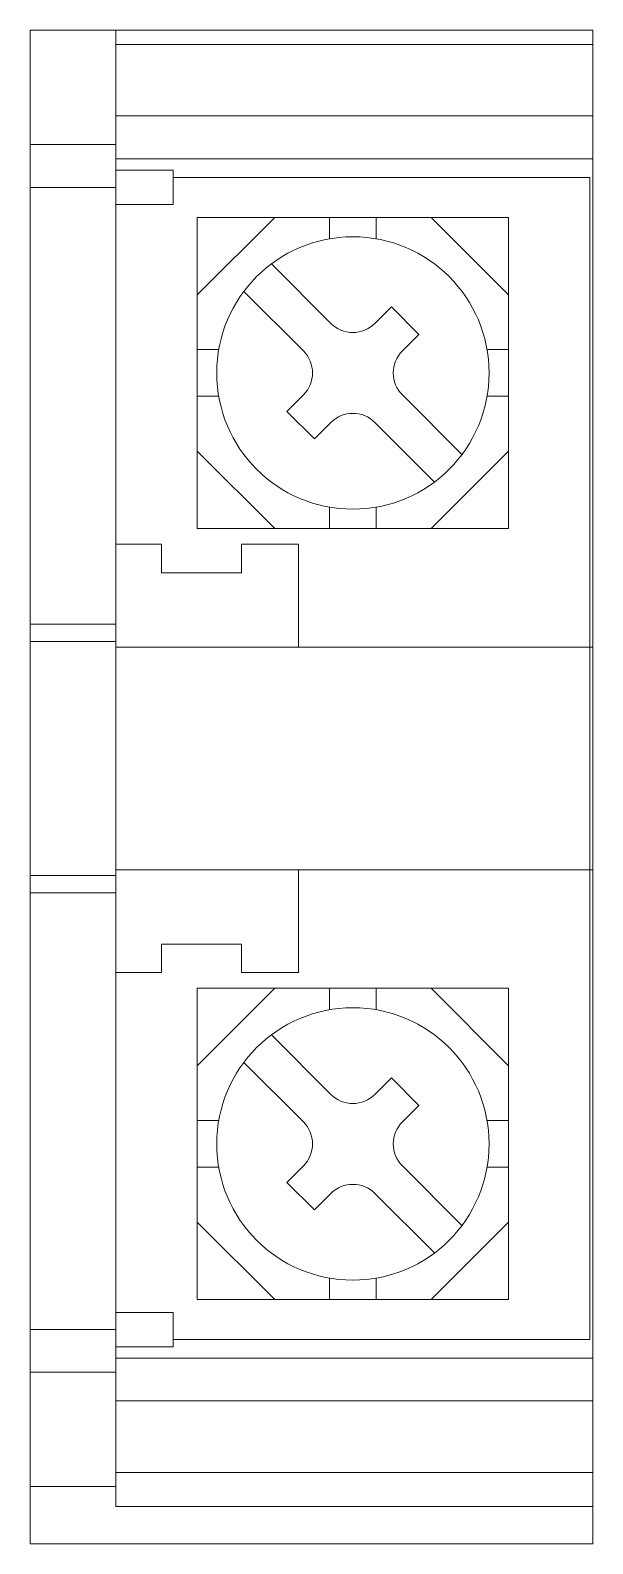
# Model space of a CAD drawing. Header units: millimetres. Extents: x 0 to 19.7, y 0 to 53.
import ezdxf

# ---------------------------------------------------------------- set-up
doc = ezdxf.new("R2010")
doc.units = ezdxf.units.MM
doc.layers.add('hw_VTP', color=7, linetype='Continuous', lineweight=13)

# ---------------------------------------------------------------- blocks, each defined once
blk = doc.blocks.new('CD_1P-100A')
at = {"layer": 'hw_VTP'}
for p, q in [((19.7, 26.501), (0, 26.501)), ((0, -26.501), (0, 26.501)), ((3, -25.2), (3, 26.501)), ((19.7, -26.501), (19.7, 26.501)), ((19.7, 25.998), (3, 25.998)), ((19.7, 23.5), (3, 23.5)), ((3, 22.496), (0, 22.496)), ((19.7, 21.998), (3, 21.998)), ((5, 21.606), (3, 21.606)), ((5, 20.405), (5, 21.606)), ((3, 20.997), (0, 20.997)), ((5, 20.405), (3, 20.405)), ((8.561, 19.95), (5.85, 17.239)), ((16.75, 17.239), (14.039, 19.95)), ((8.561, 9.05), (5.85, 11.761)), ((16.75, 11.761), (14.039, 9.05)), ((3, 5.699), (0, 5.699)), ((3, 5.099), (0, 5.099)), ((19.7, 4.9), (3, 4.9)), ((3, -3.099), (0, -3.099)), ((19.7, -2.902), (3, -2.902)), ((3, -3.701), (0, -3.701)), ((8.561, -7.05), (5.85, -9.761)), ((16.75, -9.761), (14.039, -7.05)), ((8.561, -17.95), (5.85, -15.239)), ((16.75, -15.239), (14.039, -17.95)), ((5, -18.407), (3, -18.407)), ((5, -19.606), (5, -18.407)), ((3, -19.001), (0, -19.001)), ((5, -19.606), (3, -19.606)), ((19.7, -20), (3, -20)), ((3, -20.494), (0, -20.494)), ((19.7, -21.5), (3, -21.5)), ((19.7, -24.003), (3, -24.003)), ((3, -24.501), (0, -24.501)), ((19.7, -25.2), (3, -25.2)), ((19.7, -26.501), (0, -26.501))]:
    blk.add_line(p, q, dxfattribs=at)
at = {"layer": 'hw_VTP', "color": 4}
for p, q in [((19.6, 21.35), (5, 21.35)), ((19.6, 21.35), (19.6, -19.35)), ((3, 20.405), (3, 8.5)), ((4.6, 8.5), (3, 8.5)), ((4.6, 8.5), (4.6, 7.5)), ((9.4, 8.5), (7.4, 8.5)), ((7.4, 8.5), (7.4, 7.5)), ((9.4, 8.5), (9.4, 4.9)), ((7.4, 7.5), (4.6, 7.5)), ((9.4, -2.902), (9.4, -6.5)), ((7.4, -5.5), (4.6, -5.5)), ((4.6, -5.5), (4.6, -6.5)), ((7.4, -5.5), (7.4, -6.5)), ((3, -6.5), (3, -18.407)), ((4.6, -6.5), (3, -6.5)), ((9.4, -6.5), (7.4, -6.5)), ((19.6, -19.35), (5, -19.35))]:
    blk.add_line(p, q, dxfattribs=at)
at = {"layer": 'hw_VTP', "color": 0}
for p, q in [((16.75, 19.95), (5.85, 19.95)), ((5.85, 9.05), (5.85, 19.95)), ((10.483, 19.95), (10.483, 19.198)), ((12.117, 19.95), (12.117, 19.198)), ((16.75, 9.05), (16.75, 19.95)), ((10.529, 16.234), (8.444, 18.319)), ((9.566, 15.271), (7.481, 17.356)), ((12.649, 16.812), (12.071, 16.234)), ((13.612, 15.849), (12.649, 16.812)), ((13.612, 15.849), (13.034, 15.271)), ((5.85, 15.317), (6.602, 15.317)), ((16.75, 15.317), (15.998, 15.317)), ((5.85, 13.682), (6.602, 13.682)), ((9.566, 13.729), (8.988, 13.151)), ((15.119, 11.644), (13.034, 13.729)), ((16.75, 13.682), (15.998, 13.682)), ((9.951, 12.188), (8.988, 13.151)), ((10.529, 12.766), (9.951, 12.188)), ((14.156, 10.681), (12.071, 12.766)), ((10.483, 9.05), (10.483, 9.802)), ((12.117, 9.05), (12.117, 9.802)), ((16.75, 9.05), (5.85, 9.05)), ((16.75, -7.05), (5.85, -7.05)), ((5.85, -17.95), (5.85, -7.05)), ((10.483, -7.05), (10.483, -7.802)), ((12.117, -7.05), (12.117, -7.802)), ((16.75, -17.95), (16.75, -7.05)), ((10.529, -10.766), (8.444, -8.681)), ((9.566, -11.729), (7.481, -9.644)), ((12.649, -10.188), (12.071, -10.766)), ((13.612, -11.151), (12.649, -10.188)), ((13.612, -11.151), (13.034, -11.729)), ((5.85, -11.683), (6.602, -11.683)), ((16.75, -11.683), (15.998, -11.683)), ((5.85, -13.318), (6.602, -13.318)), ((9.566, -13.271), (8.988, -13.849)), ((15.119, -15.356), (13.034, -13.271)), ((16.75, -13.318), (15.998, -13.318)), ((9.951, -14.812), (8.988, -13.849)), ((10.529, -14.234), (9.951, -14.812)), ((14.156, -16.319), (12.071, -14.234)), ((10.483, -17.95), (10.483, -17.198)), ((12.117, -17.95), (12.117, -17.198)), ((16.75, -17.95), (5.85, -17.95))]:
    blk.add_line(p, q, dxfattribs=at)
at = {"layer": 'hw_VTP'}
for centre in [(11.3, 14.5), (11.3, -12.5)]:
    blk.add_circle(centre, 4.769, dxfattribs=at)
at = {"layer": 'hw_VTP', "color": 0}
for centre, start, end in [((11.3, 17.005), 225, 315), ((8.795, 14.5), 315, 45), ((13.805, 14.5), 135, 225), ((11.3, 11.995), 45, 135), ((11.3, -9.995), 225, 315), ((8.795, -12.5), 315, 45), ((13.805, -12.5), 135, 225), ((11.3, -15.005), 45, 135)]:
    blk.add_arc(centre, 1.09, start, end, dxfattribs=at)

msp = doc.modelspace()

# ---------------------------------------------------------------- block references
msp.add_blockref('CD_1P-100A', (0, 26.501))

doc.saveas('drawing.dxf')
